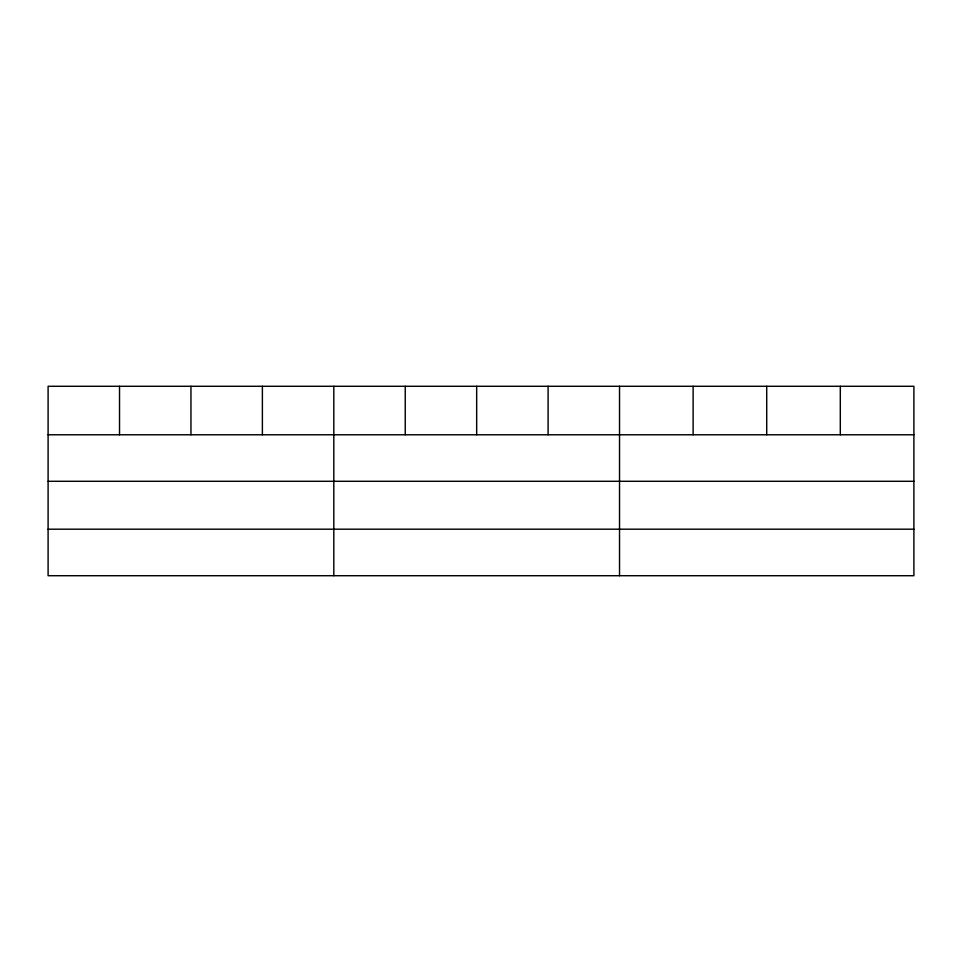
<?xml version="1.0" encoding="UTF-8"?>
<svg xmlns="http://www.w3.org/2000/svg" width="962" height="962" viewBox="0 0 962 962"><rect width="100%" height="100%" fill="white"/><g stroke="black" fill="none" stroke-linecap="round" stroke-linejoin="round"><path stroke-width="1.44" d="M913.9 481.289L913.9 386.291L48.1 386.291L48.1 575.709L913.9 575.709L913.9 481.289L48.1 481.289M48.1 434.776L913.9 434.776M48.1 529.196L913.9 529.196M840.307 386.291L840.307 434.776M766.714 386.291L766.714 434.776M693.121 386.291L693.121 434.776M619.528 386.291L619.528 575.709M548.099 386.291L548.099 434.776M476.671 386.291L476.671 434.776M405.242 386.291L405.242 434.776M333.814 386.291L333.814 575.709M262.385 386.291L262.385 434.776M190.957 386.291L190.957 434.776M119.528 386.291L119.528 434.776"/></g></svg>
